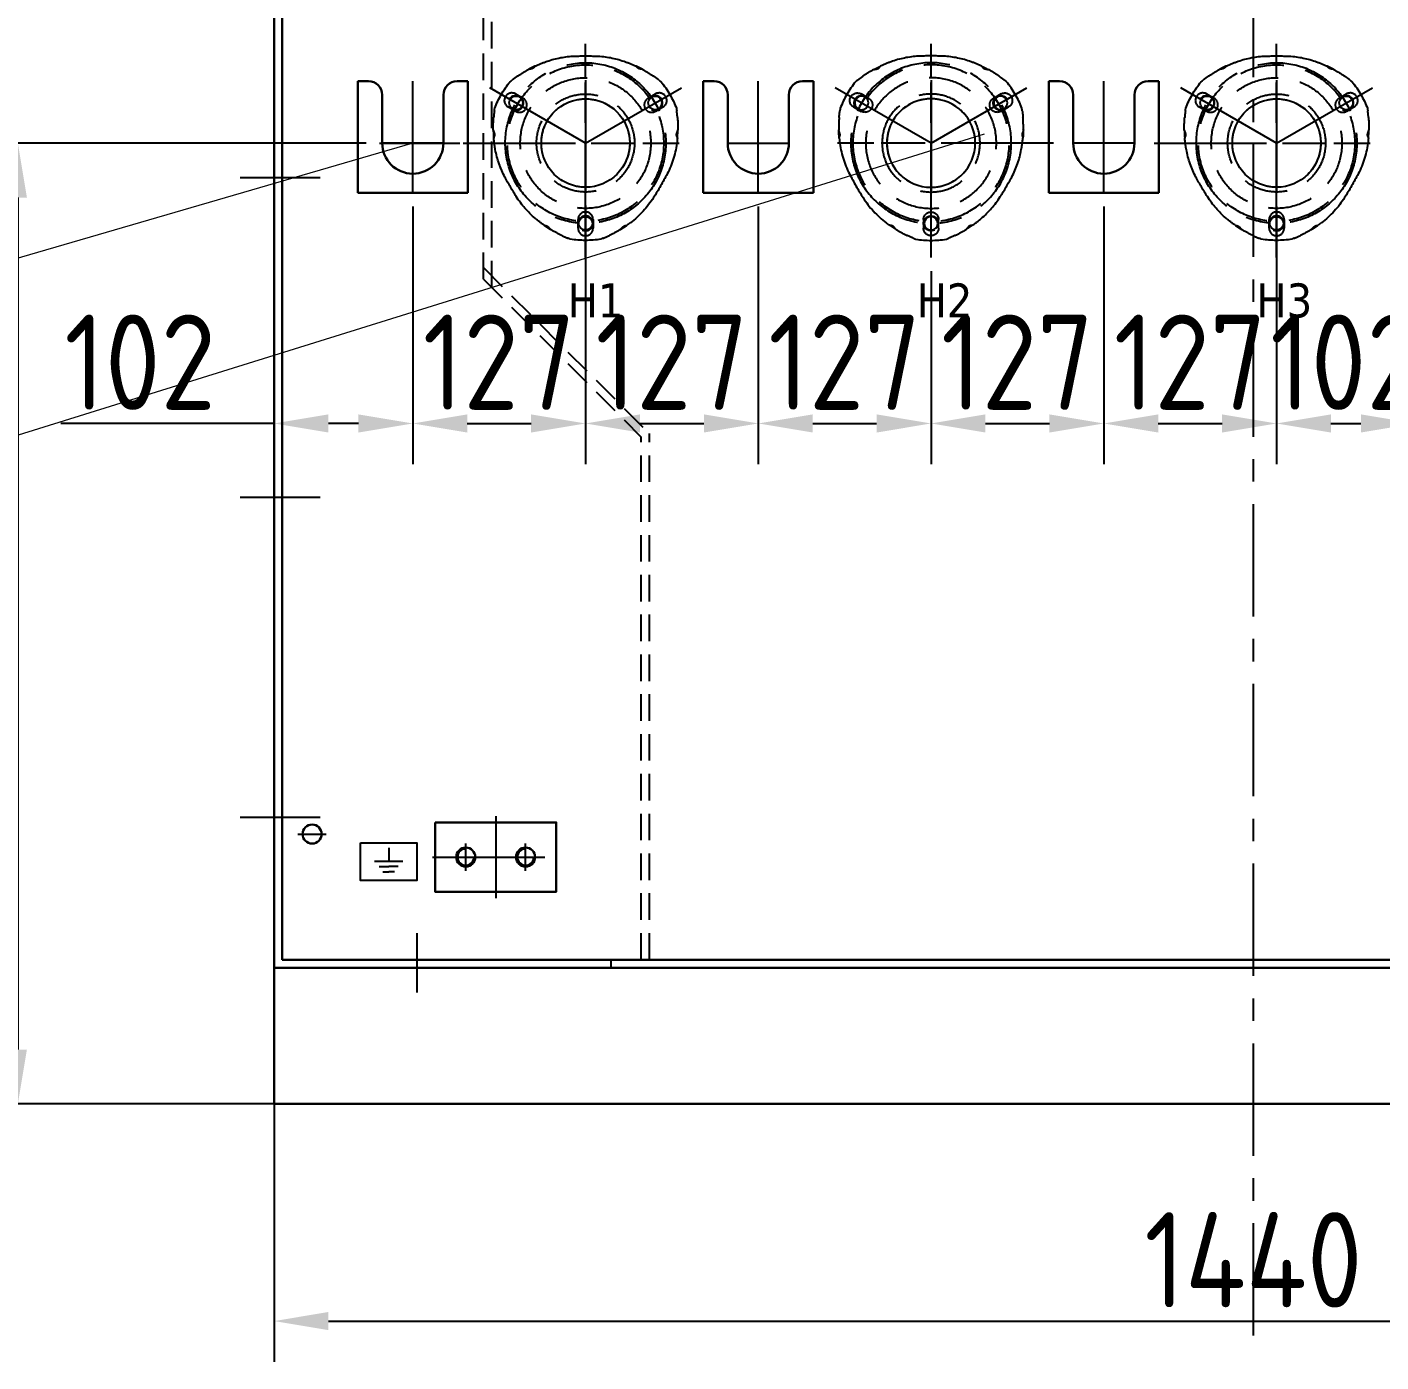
# Model space of a CAD drawing. Header units: millimetres. Extents: x 70841 to 133731, y -170061 to -164340.
# Drawn here: x 118002 to 118998, y -167277 to -166296 of the extents above; entities that cross this region are included whole.
import ezdxf

# ---------------------------------------------------------------- set-up
doc = ezdxf.new("R2010")
doc.units = ezdxf.units.MM
doc.header["$LTSCALE"] = 13
for name, pattern in [('CENTER', [50.8, 31.75, -6.35, 6.35, -6.35]), ('CENTERX2', [101.6, 63.5, -12.7, 12.7, -12.7]), ('DASHED', [0.75, 0.5, -0.25])]:
    doc.linetypes.add(name, pattern=pattern)
for name, color, linetype in [('1', 4, 'Continuous'), ('2细线层', 4, 'Continuous'), ('3中心线层', 1, 'CENTER'), ('4虚线层', 6, 'DASHED'), ('粗实线', 4, 'Continuous')]:
    doc.layers.add(name, color=color, linetype=linetype)
doc.layers.add('标注、文本', color=3, linetype='Continuous', lineweight=25)
doc.layers.add('铁心', color=3, linetype='Continuous', lineweight=0)
doc.styles.get("Standard").update_dxf_attribs({"font": 'gbenor.shx', "bigfont": 'gbcbig.shx'})
doc.styles.add('Tahoma$001', font='tahoma.ttf', dxfattribs={"height": 2.159784})
doc.dimstyles.new('1-15', dxfattribs={"dimscale": 20, "dimtxt": 3.5, "dimasz": 2, "dimexe": 1.5, "dimexo": 0.5, "dimgap": 0.5, "dimtad": 1, "dimtoh": 1, "dimdec": 1, "dimdsep": 46, "dimtxsty": 'Standard', "dimcen": 2.5, "dimclrd": 3, "dimclre": 3, "dimclrt": 3, "dimadec": 0, "dimazin": 2, "dimtfac": 1, "dimtdec": 1, "dimtmove": 0, "dimatfit": 2, "dimfxl": 1, "dimarcsym": 0})

# ---------------------------------------------------------------- blocks, each defined once
blk = doc.blocks.new('A$C712F3155')
at = {"layer": '1', "color": 1, "linetype": 'CENTERX2', "lineweight": -3, "ltscale": 0.1}
for p, q in [((90, 0), (90, 156.99)), ((90, 130.33), (90, 35.46)), ((90, 84.09), (19.54, 124.77)), ((90, 84.09), (160.46, 124.77)), ((0, 84.09), (158.71, 84.09))]:
    blk.add_line(p, q, dxfattribs=at)
blk.add_circle((90, 84.09), 59, dxfattribs=at)
at = {"layer": '2细线层'}
for centre in [(38.9, 113.59), (141.1, 113.59), (90, 25.09)]:
    blk.add_circle(centre, 5, dxfattribs=at)
at = {"layer": '标注、文本'}
for centre in [(38.9, 113.59), (141.1, 113.59), (90, 25.09)]:
    blk.add_arc(centre, 5.5, 242.67153, 150.00001, dxfattribs=at)
at = {"layer": '粗实线'}
blk.add_circle((90, 84.09), 32.5, dxfattribs=at)
blk = doc.blocks.new('A$C03F92070')
at = {"layer": '4虚线层', "ltscale": 5}
for p, q in [((67.85, 40.24), (67.85, 116.01)), ((16.36, 107.57), (21.99, 104.32)), ((113.71, 104.32), (119.34, 107.57)), ((16.49, 94.79), (10.86, 98.04)), ((124.84, 98.04), (119.21, 94.79)), ((23.33, 71.49), (112.37, 71.49)), ((62.35, 8.86), (62.35, 15.36)), ((73.35, 15.36), (73.35, 8.86))]:
    blk.add_line(p, q, dxfattribs=at)
for radius in [57.5, 48, 36, 32.5]:
    blk.add_circle((67.85, 71.49), radius, dxfattribs=at)
at = {"layer": '4虚线层', "ltscale": 5, "extrusion": (0, 0, -1)}
for centre, radius, start, end in [((-68.85, 46.49), 90, 64.92451, 71.02185), ((-62.34, 65.41), 70, 71.02185, 87.94531), ((-67.85, -88.03), 223.54, 87.94531, 92.05469), ((-73.35, 65.41), 70, 92.05469, 108.97815), ((-66.85, 46.49), 90, 108.97815, 115.07549), ((-68.85, 46.49), 90, 55.4521, 61.38179), ((-66.85, 46.49), 90, 118.61821, 124.5479), ((-67.85, 71.49), 71.5, 20.96454, 39.03546), ((-68.85, 46.49), 90, 51.08313, 52.23427), ((-66.85, 46.49), 90, 127.76573, 128.91687), ((-67.85, 71.49), 71.5, 140.96454, 159.03546), ((-90, 83.12), 90, 358.61821, 4.5479), ((-90, 83.12), 90, 7.76573, 8.91687), ((-45.7, 83.12), 90, 171.08313, 172.23427), ((-45.7, 83.12), 90, 175.4521, 181.38179), ((-90, 83.12), 90, 349.46719, 355.07549), ((-65.57, 80.82), 70, 186.60228, 207.21776), ((-45.7, 83.12), 90, 184.92451, 186.60228), ((-70.33, 79.46), 70, 331.9245, 349.46719), ((-205.81, 151.73), 223.54, 327.65027, 331.9245), ((70.97, 151.05), 223.54, 207.21776, 212.35682), ((-76.09, 69.57), 70, 310.17076, 327.65027), ((-58.73, 68.87), 70, 212.35682, 233.02623), ((-89, 84.85), 90, 304.92451, 310.17076), ((-46.7, 84.85), 90, 233.02623, 235.07549), ((-89, 84.85), 90, 295.4521, 301.38179), ((-89, 84.85), 90, 291.08313, 292.23427), ((-67.85, 71.49), 71.5, 260.96454, 279.03546), ((-46.7, 84.85), 90, 247.76573, 248.91687), ((-46.7, 84.85), 90, 238.61821, 244.5479)]:
    blk.add_arc(centre, radius, start, end, dxfattribs=at)
at = {"layer": '4虚线层', "ltscale": 5}
for centre, start, end in [((13.61, 102.81), 60, 240), ((19.24, 99.56), 240, 60), ((116.46, 99.56), 120, 300), ((122.09, 102.81), 300, 120), ((67.85, 15.36), 0, 180), ((67.85, 8.86), 180, 0)]:
    blk.add_arc(centre, 5.5, start, end, dxfattribs=at)
for points, knots in [([(17.82, 120.63), (17.81, 120.62), (17.74, 120.57), (17.58, 120.46), (17.28, 120.26), (16.94, 120.02), (16.6, 119.78), (16.29, 119.55), (16.01, 119.35), (15.83, 119.22), (15.74, 119.15)], [0, 0, 0, 0, 0.026865, 0.187364, 0.351072, 0.511786, 0.674931, 0.783277, 0.891149, 1, 1, 1, 1]), ([(30.89, 128.1), (30.89, 128.1), (30.88, 128.1), (30.83, 128.07), (30.76, 128.04), (30.57, 127.95), (30.45, 127.89), (30.18, 127.77), (30.03, 127.69), (29.7, 127.53), (29.52, 127.45), (29.16, 127.27), (28.96, 127.17), (28.58, 126.98), (28.39, 126.89), (27.99, 126.69), (27.8, 126.59), (27.42, 126.39), (27.24, 126.3), (26.87, 126.11), (26.7, 126.02), (26.39, 125.85), (26.24, 125.77), (25.98, 125.63), (25.87, 125.57), (25.69, 125.47), (25.63, 125.44), (25.58, 125.41), (25.57, 125.4), (25.57, 125.4), (25.57, 125.4), (25.57, 125.4)], [0, 0, 0, 0, 0.043819, 0.043819, 0.119878, 0.119878, 0.195937, 0.195937, 0.271996, 0.271996, 0.348055, 0.348055, 0.424114, 0.424114, 0.500173, 0.500173, 0.576231, 0.576231, 0.65229, 0.65229, 0.728349, 0.728349, 0.804408, 0.804408, 0.880467, 0.880467, 0.956526, 0.956526, 0.994556, 0.994556, 1, 1, 1, 1]), ([(30.71, 128.01), (30.65, 127.99), (30.59, 127.94), (30.48, 127.84), (30.42, 127.77), (30.3, 127.62), (30.24, 127.54), (30.11, 127.35), (30.04, 127.25), (29.89, 127.05), (29.81, 126.95), (29.62, 126.74), (29.51, 126.65), (29.29, 126.47), (29.16, 126.4), (28.9, 126.26), (28.77, 126.2), (28.36, 126.06), (28.08, 125.99), (27.53, 125.87), (27.26, 125.83), (26.87, 125.76), (26.75, 125.74), (26.5, 125.7), (26.38, 125.67), (26.05, 125.61), (25.85, 125.56), (25.74, 125.5)], [0, 0, 0, 0, 0.0625, 0.0625, 0.125, 0.125, 0.1875, 0.1875, 0.25, 0.25, 0.3125, 0.3125, 0.375, 0.375, 0.4375, 0.4375, 0.5, 0.5, 0.625, 0.625, 0.75, 0.75, 0.8125, 0.8125, 0.875, 0.875, 1, 1, 1, 1]), ([(110.13, 125.4), (110.13, 125.4), (110.13, 125.4), (110.13, 125.4), (110.12, 125.41), (110.07, 125.44), (110.01, 125.47), (109.83, 125.57), (109.72, 125.63), (109.46, 125.77), (109.31, 125.85), (108.99, 126.02), (108.81, 126.11), (108.45, 126.3), (108.26, 126.4), (107.88, 126.6), (107.68, 126.7), (107.29, 126.9), (107.1, 127), (106.72, 127.18), (106.53, 127.28), (106.16, 127.46), (105.99, 127.54), (105.66, 127.7), (105.51, 127.77), (105.24, 127.9), (105.12, 127.95), (104.94, 128.04), (104.87, 128.07), (104.82, 128.09), (104.81, 128.1), (104.8, 128.1), (104.8, 128.1), (104.8, 128.1)], [0, 0, 0, 0, 0.005743, 0.005743, 0.043766, 0.043766, 0.119813, 0.119813, 0.195859, 0.195859, 0.271906, 0.271906, 0.347952, 0.347952, 0.423999, 0.423999, 0.500046, 0.500046, 0.576092, 0.576092, 0.652139, 0.652139, 0.728185, 0.728185, 0.804232, 0.804232, 0.880279, 0.880279, 0.956325, 0.956325, 0.994349, 0.994349, 1, 1, 1, 1]), ([(109.96, 125.5), (109.9, 125.53), (109.83, 125.55), (109.65, 125.6), (109.54, 125.63), (109.21, 125.7), (108.96, 125.74), (108.44, 125.83), (108.17, 125.87), (107.63, 125.99), (107.34, 126.06), (106.94, 126.2), (106.8, 126.26), (106.54, 126.39), (106.42, 126.47), (106.19, 126.64), (106.08, 126.74), (105.9, 126.94), (105.81, 127.05), (105.66, 127.25), (105.59, 127.35), (105.46, 127.53), (105.39, 127.62), (105.28, 127.77), (105.22, 127.84), (105.11, 127.94), (105.05, 127.99), (104.99, 128.01)], [0, 0, 0, 0, 0.0625, 0.0625, 0.125, 0.125, 0.25, 0.25, 0.375, 0.375, 0.5, 0.5, 0.5625, 0.5625, 0.625, 0.625, 0.6875, 0.6875, 0.75, 0.75, 0.8125, 0.8125, 0.875, 0.875, 0.9375, 0.9375, 1, 1, 1, 1]), ([(119.96, 119.15), (119.92, 119.19), (119.82, 119.25), (119.69, 119.35), (119.55, 119.45), (119.41, 119.55), (119.28, 119.65), (119.06, 119.81), (118.76, 120.02), (118.42, 120.26), (118.12, 120.46), (117.96, 120.57), (117.89, 120.62), (117.88, 120.63)], [0, 0, 0, 0, 0.05466, 0.108896, 0.162888, 0.216817, 0.270864, 0.325211, 0.488741, 0.649833, 0.813717, 0.974388, 1, 1, 1, 1]), ([(13.95, 117.81), (13.92, 117.79), (13.88, 117.76), (13.82, 117.71), (13.77, 117.67), (13.74, 117.65), (13.73, 117.64)], [0, 0, 0, 0, 0.272943, 0.542517, 0.809704, 1, 1, 1, 1]), ([(14.22, 118.02), (14.2, 118), (14.15, 117.96), (14.08, 117.91), (14.01, 117.86), (13.97, 117.82), (13.95, 117.81)], [0, 0, 0, 0, 0.251777, 0.501943, 0.751136, 1, 1, 1, 1]), ([(14.55, 118.27), (14.52, 118.25), (14.46, 118.2), (14.38, 118.14), (14.3, 118.08), (14.25, 118.04), (14.22, 118.02)], [0, 0, 0, 0, 0.251749, 0.501948, 0.751171, 1, 1, 1, 1]), ([(15.74, 119.15), (15.69, 119.12), (15.59, 119.05), (15.45, 118.94), (15.32, 118.84), (15.18, 118.74), (15.05, 118.65), (14.92, 118.55), (14.8, 118.45), (14.67, 118.36), (14.59, 118.3), (14.55, 118.27)], [0, 0, 0, 0, 0.114473, 0.22719, 0.338528, 0.448878, 0.558641, 0.668227, 0.778044, 0.888502, 1, 1, 1, 1]), ([(121.15, 118.27), (121.11, 118.3), (121.03, 118.36), (120.9, 118.45), (120.78, 118.55), (120.65, 118.65), (120.52, 118.74), (120.38, 118.84), (120.25, 118.94), (120.1, 119.05), (120.01, 119.12), (119.96, 119.15)], [0, 0, 0, 0, 0.111498, 0.221956, 0.331773, 0.441359, 0.551122, 0.661472, 0.77281, 0.885527, 1, 1, 1, 1]), ([(121.48, 118.02), (121.45, 118.04), (121.4, 118.08), (121.32, 118.14), (121.23, 118.2), (121.18, 118.25), (121.15, 118.27)], [0, 0, 0, 0, 0.248829, 0.498052, 0.748251, 1, 1, 1, 1]), ([(121.75, 117.81), (121.73, 117.82), (121.69, 117.86), (121.62, 117.91), (121.55, 117.96), (121.5, 118), (121.48, 118.02)], [0, 0, 0, 0, 0.248864, 0.498057, 0.748223, 1, 1, 1, 1]), ([(121.97, 117.64), (121.96, 117.65), (121.93, 117.67), (121.88, 117.71), (121.82, 117.76), (121.78, 117.79), (121.75, 117.81)], [0, 0, 0, 0, 0.190293, 0.457482, 0.727057, 1, 1, 1, 1]), ([(0.52, 92.79), (0.51, 92.73), (0.5, 92.62), (0.48, 92.45), (0.46, 92.28), (0.45, 92.11), (0.43, 91.95), (0.4, 91.68), (0.37, 91.32), (0.33, 90.9), (0.3, 90.54), (0.29, 90.34), (0.28, 90.26), (0.28, 90.25)], [0, 0, 0, 0, 0.05466, 0.108897, 0.162889, 0.216817, 0.270864, 0.325211, 0.488741, 0.649833, 0.813717, 0.974388, 1, 1, 1, 1]), ([(0.69, 94.25), (0.68, 94.21), (0.67, 94.11), (0.65, 93.95), (0.63, 93.8), (0.61, 93.64), (0.59, 93.47), (0.57, 93.31), (0.55, 93.14), (0.53, 92.96), (0.52, 92.85), (0.52, 92.79)], [0, 0, 0, 0, 0.111498, 0.221956, 0.331773, 0.441359, 0.551122, 0.661472, 0.77281, 0.885527, 1, 1, 1, 1]), ([(0.74, 94.67), (0.73, 94.63), (0.73, 94.57), (0.71, 94.47), (0.7, 94.36), (0.69, 94.29), (0.69, 94.25)], [0, 0, 0, 0, 0.248829, 0.498052, 0.748251, 1, 1, 1, 1]), ([(0.82, 95.29), (0.82, 95.27), (0.81, 95.24), (0.81, 95.17), (0.8, 95.1), (0.79, 95.04), (0.78, 95.01)], [0, 0, 0, 0, 0.190297, 0.457484, 0.727058, 1, 1, 1, 1]), ([(134.92, 95.01), (134.91, 95.04), (134.9, 95.1), (134.89, 95.17), (134.89, 95.24), (134.88, 95.27), (134.88, 95.29)], [0, 0, 0, 0, 0.272943, 0.542517, 0.809704, 1, 1, 1, 1]), ([(134.96, 94.67), (134.96, 94.7), (134.95, 94.76), (134.94, 94.85), (134.93, 94.93), (134.92, 94.98), (134.92, 95.01)], [0, 0, 0, 0, 0.251777, 0.501943, 0.751136, 1, 1, 1, 1]), ([(135.01, 94.25), (135.01, 94.29), (135, 94.36), (134.99, 94.47), (134.97, 94.57), (134.96, 94.63), (134.96, 94.67)], [0, 0, 0, 0, 0.251749, 0.501948, 0.751171, 1, 1, 1, 1]), ([(135.18, 92.79), (135.18, 92.85), (135.16, 92.96), (135.15, 93.14), (135.13, 93.31), (135.11, 93.47), (135.09, 93.64), (135.07, 93.8), (135.05, 93.95), (135.03, 94.11), (135.02, 94.21), (135.01, 94.25)], [0, 0, 0, 0, 0.114473, 0.22719, 0.338528, 0.448878, 0.558641, 0.668227, 0.778044, 0.888502, 1, 1, 1, 1]), ([(135.42, 90.25), (135.42, 90.26), (135.41, 90.34), (135.4, 90.54), (135.37, 90.9), (135.33, 91.31), (135.29, 91.73), (135.25, 92.11), (135.22, 92.45), (135.2, 92.67), (135.18, 92.79)], [0, 0, 0, 0, 0.026865, 0.187364, 0.351073, 0.511786, 0.674931, 0.783277, 0.891149, 1, 1, 1, 1]), ([(0.02, 81.15), (0.02, 81.15), (0.02, 81.15), (0.02, 81.15), (0.02, 81.14), (0.02, 81.08), (0.02, 81.01), (0.02, 80.81), (0.03, 80.68), (0.04, 80.38), (0.04, 80.21), (0.05, 79.85), (0.06, 79.65), (0.08, 79.24), (0.09, 79.03), (0.11, 78.6), (0.12, 78.38), (0.14, 77.94), (0.16, 77.72), (0.18, 77.3), (0.2, 77.09), (0.23, 76.68), (0.24, 76.49), (0.27, 76.13), (0.28, 75.96), (0.3, 75.67), (0.32, 75.54), (0.33, 75.33), (0.34, 75.26), (0.34, 75.2), (0.35, 75.19), (0.35, 75.19), (0.35, 75.19), (0.35, 75.19)], [0, 0, 0, 0, 0.005743, 0.005743, 0.043766, 0.043766, 0.119813, 0.119813, 0.195859, 0.195859, 0.271906, 0.271906, 0.347952, 0.347952, 0.423999, 0.423999, 0.500046, 0.500046, 0.576092, 0.576092, 0.652139, 0.652139, 0.728185, 0.728185, 0.804232, 0.804232, 0.880279, 0.880279, 0.956325, 0.956325, 0.994349, 0.994349, 1, 1, 1, 1]), ([(0.02, 80.95), (0.02, 80.89), (0.04, 80.81), (0.08, 80.63), (0.12, 80.53), (0.22, 80.21), (0.31, 79.97), (0.5, 79.47), (0.59, 79.22), (0.76, 78.69), (0.85, 78.41), (0.92, 77.98), (0.94, 77.84), (0.96, 77.55), (0.95, 77.4), (0.91, 77.12), (0.88, 76.97), (0.8, 76.71), (0.75, 76.59), (0.65, 76.35), (0.6, 76.24), (0.51, 76.03), (0.47, 75.94), (0.39, 75.76), (0.37, 75.68), (0.33, 75.53), (0.32, 75.46), (0.33, 75.4)], [0, 0, 0, 0, 0.0625, 0.0625, 0.125, 0.125, 0.25, 0.25, 0.375, 0.375, 0.5, 0.5, 0.5625, 0.5625, 0.625, 0.625, 0.6875, 0.6875, 0.75, 0.75, 0.8125, 0.8125, 0.875, 0.875, 0.9375, 0.9375, 1, 1, 1, 1]), ([(135.37, 75.4), (135.38, 75.46), (135.37, 75.53), (135.33, 75.68), (135.31, 75.76), (135.23, 75.94), (135.19, 76.03), (135.1, 76.24), (135.04, 76.35), (134.95, 76.58), (134.9, 76.71), (134.82, 76.97), (134.79, 77.11), (134.75, 77.4), (134.74, 77.54), (134.76, 77.83), (134.78, 77.98), (134.85, 78.4), (134.93, 78.68), (135.11, 79.21), (135.2, 79.47), (135.34, 79.84), (135.38, 79.96), (135.47, 80.2), (135.51, 80.31), (135.62, 80.63), (135.68, 80.83), (135.68, 80.95)], [0, 0, 0, 0, 0.0625, 0.0625, 0.125, 0.125, 0.1875, 0.1875, 0.25, 0.25, 0.3125, 0.3125, 0.375, 0.375, 0.4375, 0.4375, 0.5, 0.5, 0.625, 0.625, 0.75, 0.75, 0.8125, 0.8125, 0.875, 0.875, 1, 1, 1, 1]), ([(135.35, 75.19), (135.35, 75.19), (135.35, 75.2), (135.36, 75.26), (135.37, 75.34), (135.38, 75.54), (135.4, 75.67), (135.42, 75.97), (135.43, 76.14), (135.46, 76.51), (135.48, 76.7), (135.5, 77.11), (135.52, 77.32), (135.54, 77.75), (135.56, 77.97), (135.58, 78.41), (135.59, 78.62), (135.61, 79.05), (135.62, 79.26), (135.64, 79.67), (135.65, 79.86), (135.66, 80.22), (135.66, 80.39), (135.67, 80.68), (135.67, 80.81), (135.68, 81.01), (135.68, 81.08), (135.68, 81.14), (135.68, 81.15), (135.68, 81.15), (135.68, 81.15), (135.68, 81.15)], [0, 0, 0, 0, 0.043819, 0.043819, 0.119878, 0.119878, 0.195937, 0.195937, 0.271996, 0.271996, 0.348055, 0.348055, 0.424114, 0.424114, 0.500173, 0.500173, 0.576232, 0.576232, 0.65229, 0.65229, 0.728349, 0.728349, 0.804408, 0.804408, 0.880467, 0.880467, 0.956526, 0.956526, 0.994556, 0.994556, 1, 1, 1, 1]), ([(37.3, 11.18), (37.3, 11.18), (37.31, 11.17), (37.36, 11.14), (37.42, 11.09), (37.59, 10.98), (37.7, 10.9), (37.95, 10.73), (38.09, 10.63), (38.39, 10.43), (38.55, 10.32), (38.89, 10.09), (39.07, 9.97), (39.42, 9.73), (39.61, 9.61), (39.98, 9.37), (40.16, 9.26), (40.51, 9.03), (40.69, 8.91), (41.04, 8.69), (41.2, 8.59), (41.51, 8.4), (41.65, 8.31), (41.9, 8.16), (42.01, 8.09), (42.18, 7.99), (42.24, 7.95), (42.29, 7.92), (42.3, 7.91), (42.3, 7.91), (42.3, 7.91), (42.3, 7.91)], [0, 0, 0, 0, 0.043819, 0.043819, 0.119878, 0.119878, 0.195937, 0.195937, 0.271996, 0.271996, 0.348055, 0.348055, 0.424114, 0.424114, 0.500173, 0.500173, 0.576231, 0.576231, 0.65229, 0.65229, 0.728349, 0.728349, 0.804408, 0.804408, 0.880467, 0.880467, 0.956526, 0.956526, 0.994556, 0.994556, 1, 1, 1, 1]), ([(37.47, 11.06), (37.52, 11.02), (37.59, 11), (37.73, 10.95), (37.82, 10.93), (38.01, 10.91), (38.11, 10.9), (38.34, 10.88), (38.46, 10.87), (38.71, 10.83), (38.85, 10.81), (39.11, 10.75), (39.25, 10.71), (39.52, 10.6), (39.64, 10.53), (39.89, 10.37), (40.01, 10.29), (40.34, 10.01), (40.54, 9.8), (40.91, 9.38), (41.09, 9.17), (41.34, 8.87), (41.42, 8.77), (41.58, 8.58), (41.66, 8.48), (41.88, 8.23), (42.02, 8.08), (42.13, 8.02)], [0, 0, 0, 0, 0.0625, 0.0625, 0.125, 0.125, 0.1875, 0.1875, 0.25, 0.25, 0.3125, 0.3125, 0.375, 0.375, 0.4375, 0.4375, 0.5, 0.5, 0.625, 0.625, 0.75, 0.75, 0.8125, 0.8125, 0.875, 0.875, 1, 1, 1, 1]), ([(93.4, 7.91), (93.4, 7.91), (93.4, 7.91), (93.4, 7.91), (93.41, 7.92), (93.46, 7.95), (93.52, 7.99), (93.69, 8.09), (93.8, 8.16), (94.06, 8.32), (94.2, 8.4), (94.51, 8.6), (94.68, 8.7), (95.02, 8.92), (95.2, 9.04), (95.56, 9.27), (95.75, 9.39), (96.12, 9.63), (96.3, 9.75), (96.65, 9.98), (96.83, 10.1), (97.16, 10.33), (97.32, 10.43), (97.62, 10.64), (97.76, 10.73), (98.01, 10.9), (98.11, 10.98), (98.28, 11.1), (98.34, 11.14), (98.39, 11.17), (98.4, 11.18), (98.4, 11.18), (98.4, 11.18), (98.4, 11.18)], [0, 0, 0, 0, 0.005743, 0.005743, 0.043766, 0.043766, 0.119813, 0.119813, 0.195859, 0.195859, 0.271906, 0.271906, 0.347952, 0.347952, 0.423999, 0.423999, 0.500046, 0.500046, 0.576092, 0.576092, 0.652139, 0.652139, 0.728185, 0.728185, 0.804232, 0.804232, 0.880279, 0.880279, 0.956325, 0.956325, 0.994349, 0.994349, 1, 1, 1, 1]), ([(93.57, 8.02), (93.62, 8.05), (93.68, 8.1), (93.82, 8.23), (93.89, 8.31), (94.11, 8.56), (94.27, 8.76), (94.61, 9.17), (94.79, 9.38), (95.16, 9.79), (95.36, 10), (95.69, 10.28), (95.8, 10.37), (96.05, 10.53), (96.18, 10.6), (96.44, 10.71), (96.58, 10.75), (96.85, 10.81), (96.98, 10.83), (97.24, 10.87), (97.36, 10.88), (97.58, 10.9), (97.69, 10.91), (97.88, 10.93), (97.96, 10.95), (98.11, 11), (98.18, 11.02), (98.23, 11.06)], [0, 0, 0, 0, 0.0625, 0.0625, 0.125, 0.125, 0.25, 0.25, 0.375, 0.375, 0.5, 0.5, 0.5625, 0.5625, 0.625, 0.625, 0.6875, 0.6875, 0.75, 0.75, 0.8125, 0.8125, 0.875, 0.875, 0.9375, 0.9375, 1, 1, 1, 1]), ([(50.31, 3.59), (50.32, 3.59), (50.4, 3.55), (50.57, 3.46), (50.9, 3.31), (51.28, 3.14), (51.66, 2.96), (52.01, 2.8), (52.32, 2.67), (52.52, 2.57), (52.63, 2.53)], [0, 0, 0, 0, 0.026866, 0.187364, 0.351073, 0.511786, 0.674931, 0.783277, 0.891149, 1, 1, 1, 1]), ([(52.63, 2.53), (52.68, 2.5), (52.79, 2.46), (52.95, 2.39), (53.11, 2.32), (53.26, 2.25), (53.41, 2.19), (53.56, 2.12), (53.7, 2.06), (53.85, 2), (53.94, 1.96), (53.98, 1.94)], [0, 0, 0, 0, 0.114473, 0.22719, 0.338528, 0.448878, 0.558641, 0.668227, 0.778044, 0.888502, 1, 1, 1, 1]), ([(53.98, 1.94), (54.02, 1.93), (54.09, 1.9), (54.18, 1.86), (54.28, 1.82), (54.34, 1.79), (54.37, 1.78)], [0, 0, 0, 0, 0.251749, 0.501948, 0.751171, 1, 1, 1, 1]), ([(54.37, 1.78), (54.4, 1.77), (54.45, 1.74), (54.54, 1.71), (54.61, 1.68), (54.66, 1.66), (54.69, 1.65)], [0, 0, 0, 0, 0.251777, 0.501943, 0.751136, 1, 1, 1, 1]), ([(54.69, 1.65), (54.71, 1.64), (54.77, 1.61), (54.84, 1.58), (54.9, 1.56), (54.93, 1.55), (54.94, 1.54)], [0, 0, 0, 0, 0.272943, 0.542518, 0.809705, 1, 1, 1, 1]), ([(80.76, 1.54), (80.77, 1.55), (80.8, 1.56), (80.86, 1.58), (80.93, 1.61), (80.99, 1.64), (81.01, 1.65)], [0, 0, 0, 0, 0.190295, 0.457482, 0.727057, 1, 1, 1, 1]), ([(81.01, 1.65), (81.04, 1.66), (81.08, 1.68), (81.16, 1.71), (81.25, 1.74), (81.3, 1.77), (81.33, 1.78)], [0, 0, 0, 0, 0.248864, 0.498057, 0.748223, 1, 1, 1, 1]), ([(81.33, 1.78), (81.36, 1.79), (81.42, 1.82), (81.52, 1.86), (81.61, 1.9), (81.68, 1.93), (81.72, 1.94)], [0, 0, 0, 0, 0.248829, 0.498052, 0.748251, 1, 1, 1, 1]), ([(81.72, 1.94), (81.76, 1.96), (81.85, 2), (82, 2.06), (82.14, 2.12), (82.29, 2.19), (82.44, 2.25), (82.59, 2.32), (82.75, 2.39), (82.91, 2.46), (83.02, 2.5), (83.07, 2.53)], [0, 0, 0, 0, 0.111498, 0.221956, 0.331773, 0.441359, 0.551122, 0.661472, 0.77281, 0.885527, 1, 1, 1, 1]), ([(83.07, 2.53), (83.12, 2.55), (83.23, 2.6), (83.38, 2.67), (83.54, 2.73), (83.69, 2.8), (83.84, 2.87), (84.09, 2.98), (84.42, 3.14), (84.8, 3.31), (85.13, 3.46), (85.3, 3.55), (85.38, 3.58), (85.39, 3.59)], [0, 0, 0, 0, 0.05466, 0.108897, 0.162889, 0.216817, 0.270864, 0.325211, 0.488741, 0.649834, 0.813718, 0.974389, 1, 1, 1, 1])]:
    blk.add_open_spline(points, degree=3, knots=knots, dxfattribs=at)
blk.add_open_spline([(0.82, 95.28), (0.81, 95.2), (0.82, 95.09), (0.84, 94.95)], degree=3, dxfattribs=at)
blk = doc.blocks.new('A$C78BF4BCD')
at = {"layer": '1', "color": 1, "linetype": 'CENTERX2', "lineweight": -3, "ltscale": 0.1}
for p, q in [((40.5, 0), (40.5, 82)), ((63, 36.5), (18, 36.5))]:
    blk.add_line(p, q, dxfattribs=at)
at = {"layer": '粗实线', "lineweight": 30}
for p, q in [((0, 0), (0, 82)), ((8, 82), (0, 82)), ((81, 82), (73, 82)), ((81, 0), (81, 82)), ((18, 36.5), (18, 72)), ((63, 36.5), (63, 72)), ((81, 0), (0, 0))]:
    blk.add_line(p, q, dxfattribs=at)
for centre, radius, start, end in [((8, 72), 10, 0, 90), ((73, 72), 10, 90, 180), ((40.5, 36.5), 22.5, 180, 0)]:
    blk.add_arc(centre, radius, start, end, dxfattribs=at)
blk = doc.blocks.new('257561')
at = {"layer": '标注、文本'}
for p, q in [((856.87, 2219.06), (856.87, 2214.09)), ((851.69, 2214.09), (862.06, 2214.09)), ((853.4, 2212.22), (856.87, 2212.22)), ((854.71, 2210.17), (856.87, 2210.17)), ((860.35, 2212.22), (856.87, 2212.22)), ((859.04, 2210.17), (856.87, 2210.17))]:
    blk.add_line(p, q, dxfattribs=at)
blk = doc.blocks.new('*D1546')
at = {"layer": 'Defpoints', "color": 0, "transparency": 16777216}
for p in [(118183.94, -167067.33), (119623.94, -167067.33), (119623.94, -167246.87)]:
    blk.add_point(p, dxfattribs=at)
at = {"layer": '标注、文本', "color": 3, "lineweight": -2, "transparency": 16777216}
for p, q in [((118183.94, -167077.33), (118183.94, -167276.87)), ((119623.94, -167077.33), (119623.94, -167276.87)), ((118223.94, -167246.87), (119583.94, -167246.87))]:
    blk.add_line(p, q, dxfattribs=at)
at = {"layer": '标注、文本', "color": 3, "transparency": 16777216}
for points in [[(118223.94, -167240.2), (118223.94, -167253.53), (118183.94, -167246.87)], [(119583.94, -167240.2), (119583.94, -167253.53), (119623.94, -167246.87)]]:
    blk.add_solid(points, dxfattribs=at)
at = {"layer": '标注、文本', "color": 3, "transparency": 16777216, "insert": (118903.94, -167201.87), "char_height": 70, "attachment_point": 5}
blk.add_mtext('1440', dxfattribs=at)
blk = doc.blocks.new('*D1547')
at = {"layer": 'Defpoints', "color": 0, "transparency": 16777216}
for p in [(117893.19, -165437.3), (118183.94, -165437.3), (118183.94, -167087.33)]:
    blk.add_point(p, dxfattribs=at)
at = {"layer": '标注、文本', "color": 3, "lineweight": -2, "transparency": 16777216}
for p, q in [((118173.94, -165437.3), (117863.19, -165437.3)), ((117893.19, -167047.33), (117893.19, -165477.3)), ((118173.94, -167087.33), (117863.19, -167087.33))]:
    blk.add_line(p, q, dxfattribs=at)
at = {"layer": '标注、文本', "color": 3, "transparency": 16777216}
for points in [[(117886.52, -165477.3), (117899.86, -165477.3), (117893.19, -165437.3)], [(117886.52, -167047.33), (117899.86, -167047.33), (117893.19, -167087.33)]]:
    blk.add_solid(points, dxfattribs=at)
at = {"layer": '标注、文本', "color": 3, "transparency": 16777216, "insert": (117848.19, -166262.32), "char_height": 70, "attachment_point": 5, "rotation": 90}
blk.add_mtext('1650', dxfattribs=at)
blk = doc.blocks.new('*D1548')
at = {"layer": 'Defpoints', "color": 0, "transparency": 16777216}
for p in [(118183.94, -166417.83), (118285.94, -166417.83), (118183.94, -166587.35)]:
    blk.add_point(p, dxfattribs=at)
at = {"layer": '标注、文本', "color": 3, "lineweight": -2, "transparency": 16777216}
for p, q in [((118183.94, -166427.83), (118183.94, -166617.35)), ((118285.94, -166427.83), (118285.94, -166617.35)), ((118183.94, -166587.35), (118027.11, -166587.35)), ((118245.94, -166587.35), (118223.94, -166587.35))]:
    blk.add_line(p, q, dxfattribs=at)
at = {"layer": '标注、文本', "color": 3, "transparency": 16777216}
for points in [[(118223.94, -166580.69), (118223.94, -166594.02), (118183.94, -166587.35)], [(118245.94, -166580.69), (118245.94, -166594.02), (118285.94, -166587.35)]]:
    blk.add_solid(points, dxfattribs=at)
at = {"layer": '标注、文本', "color": 3, "transparency": 16777216, "insert": (118085.52, -166542.35), "char_height": 70, "attachment_point": 5}
blk.add_mtext('102', dxfattribs=at)
blk = doc.blocks.new('*D1549')
at = {"layer": 'Defpoints', "color": 0, "transparency": 16777216}
for p in [(118412.94, -166417.33), (118285.94, -166417.83), (118412.94, -166587.35)]:
    blk.add_point(p, dxfattribs=at)
at = {"layer": '标注、文本', "color": 3, "lineweight": -2, "transparency": 16777216}
for p, q in [((118412.94, -166427.33), (118412.94, -166617.35)), ((118285.94, -166427.83), (118285.94, -166617.35)), ((118325.94, -166587.35), (118372.94, -166587.35))]:
    blk.add_line(p, q, dxfattribs=at)
at = {"layer": '标注、文本', "color": 3, "transparency": 16777216}
for points in [[(118325.94, -166580.69), (118325.94, -166594.02), (118285.94, -166587.35)], [(118372.94, -166580.69), (118372.94, -166594.02), (118412.94, -166587.35)]]:
    blk.add_solid(points, dxfattribs=at)
at = {"layer": '标注、文本', "color": 3, "transparency": 16777216, "insert": (118349.44, -166542.35), "char_height": 70, "attachment_point": 5}
blk.add_mtext('127', dxfattribs=at)
blk = doc.blocks.new('*D1550')
at = {"layer": 'Defpoints', "color": 0, "transparency": 16777216}
for p in [(118539.94, -166417.83), (118412.94, -166452.83), (118539.94, -166587.35)]:
    blk.add_point(p, dxfattribs=at)
at = {"layer": '标注、文本', "color": 3, "lineweight": -2, "transparency": 16777216}
for p, q in [((118539.94, -166427.83), (118539.94, -166617.35)), ((118412.94, -166462.83), (118412.94, -166617.35)), ((118452.94, -166587.35), (118499.94, -166587.35))]:
    blk.add_line(p, q, dxfattribs=at)
at = {"layer": '标注、文本', "color": 3, "transparency": 16777216}
for points in [[(118452.94, -166580.69), (118452.94, -166594.02), (118412.94, -166587.35)], [(118499.94, -166580.69), (118499.94, -166594.02), (118539.94, -166587.35)]]:
    blk.add_solid(points, dxfattribs=at)
at = {"layer": '标注、文本', "color": 3, "transparency": 16777216, "insert": (118476.44, -166542.35), "char_height": 70, "attachment_point": 5}
blk.add_mtext('127', dxfattribs=at)
blk = doc.blocks.new('*D1533')
at = {"layer": 'Defpoints', "color": 0, "transparency": 16777216}
for p in [(118539.94, -166417.83), (118666.94, -166465.42), (118666.94, -166587.35)]:
    blk.add_point(p, dxfattribs=at)
at = {"layer": '标注、文本', "color": 3, "lineweight": -2, "transparency": 16777216}
for p, q in [((118539.94, -166427.83), (118539.94, -166617.35)), ((118666.94, -166475.42), (118666.94, -166617.35)), ((118579.94, -166587.35), (118626.94, -166587.35))]:
    blk.add_line(p, q, dxfattribs=at)
at = {"layer": '标注、文本', "color": 3, "transparency": 16777216}
for points in [[(118579.94, -166580.69), (118579.94, -166594.02), (118539.94, -166587.35)], [(118626.94, -166580.69), (118626.94, -166594.02), (118666.94, -166587.35)]]:
    blk.add_solid(points, dxfattribs=at)
at = {"layer": '标注、文本', "color": 3, "transparency": 16777216, "insert": (118603.44, -166542.35), "char_height": 70, "attachment_point": 5}
blk.add_mtext('127', dxfattribs=at)
blk = doc.blocks.new('*D1534')
at = {"layer": 'Defpoints', "color": 0, "transparency": 16777216}
for p in [(118793.94, -166417.83), (118666.94, -166465.42), (118793.94, -166587.35)]:
    blk.add_point(p, dxfattribs=at)
at = {"layer": '标注、文本', "color": 3, "lineweight": -2, "transparency": 16777216}
for p, q in [((118793.94, -166427.83), (118793.94, -166617.35)), ((118666.94, -166475.42), (118666.94, -166617.35)), ((118706.94, -166587.35), (118753.94, -166587.35))]:
    blk.add_line(p, q, dxfattribs=at)
at = {"layer": '标注、文本', "color": 3, "transparency": 16777216}
for points in [[(118706.94, -166580.69), (118706.94, -166594.02), (118666.94, -166587.35)], [(118753.94, -166580.69), (118753.94, -166594.02), (118793.94, -166587.35)]]:
    blk.add_solid(points, dxfattribs=at)
at = {"layer": '标注、文本', "color": 3, "transparency": 16777216, "insert": (118730.44, -166542.35), "char_height": 70, "attachment_point": 5}
blk.add_mtext('127', dxfattribs=at)
blk = doc.blocks.new('*D1535')
at = {"layer": 'Defpoints', "color": 0, "transparency": 16777216}
for p in [(118793.94, -166417.83), (118920.94, -166417.83), (118920.94, -166587.35)]:
    blk.add_point(p, dxfattribs=at)
at = {"layer": '标注、文本', "color": 3, "lineweight": -2, "transparency": 16777216}
for p, q in [((118793.94, -166427.83), (118793.94, -166617.35)), ((118920.94, -166427.83), (118920.94, -166617.35)), ((118833.94, -166587.35), (118880.94, -166587.35))]:
    blk.add_line(p, q, dxfattribs=at)
at = {"layer": '标注、文本', "color": 3, "transparency": 16777216}
for points in [[(118833.94, -166580.69), (118833.94, -166594.02), (118793.94, -166587.35)], [(118880.94, -166580.69), (118880.94, -166594.02), (118920.94, -166587.35)]]:
    blk.add_solid(points, dxfattribs=at)
at = {"layer": '标注、文本', "color": 3, "transparency": 16777216, "insert": (118857.44, -166542.35), "char_height": 70, "attachment_point": 5}
blk.add_mtext('127', dxfattribs=at)
blk = doc.blocks.new('*D1536')
at = {"layer": 'Defpoints', "color": 0, "transparency": 16777216}
for p in [(118920.94, -166429.96), (119022.94, -166429.96), (119022.94, -166587.35)]:
    blk.add_point(p, dxfattribs=at)
at = {"layer": '标注、文本', "color": 3, "lineweight": -2, "transparency": 16777216}
for p, q in [((118920.94, -166439.96), (118920.94, -166617.35)), ((119022.94, -166439.96), (119022.94, -166617.35)), ((118960.94, -166587.35), (118982.94, -166587.35))]:
    blk.add_line(p, q, dxfattribs=at)
at = {"layer": '标注、文本', "color": 3, "transparency": 16777216}
for points in [[(118960.94, -166580.69), (118960.94, -166594.02), (118920.94, -166587.35)], [(118982.94, -166580.69), (118982.94, -166594.02), (119022.94, -166587.35)]]:
    blk.add_solid(points, dxfattribs=at)
at = {"layer": '标注、文本', "color": 3, "transparency": 16777216, "insert": (118971.94, -166542.35), "char_height": 70, "attachment_point": 5}
blk.add_mtext('102', dxfattribs=at)
blk = doc.blocks.new('*D1521')
at = {"layer": 'Defpoints', "color": 0, "transparency": 16777216}
for p in [(118261.55, -166381.33), (117995.6, -167087.33), (118261.55, -167087.33)]:
    blk.add_point(p, dxfattribs=at)
at = {"layer": '标注、文本', "color": 3, "lineweight": -2, "transparency": 16777216}
for p, q in [((118251.55, -166381.33), (117965.6, -166381.33)), ((117995.6, -166421.33), (117995.6, -167047.33)), ((118251.55, -167087.33), (117965.6, -167087.33))]:
    blk.add_line(p, q, dxfattribs=at)
at = {"layer": '标注、文本', "color": 3, "transparency": 16777216}
for points in [[(117988.93, -166421.33), (118002.27, -166421.33), (117995.6, -166381.33)], [(117988.93, -167047.33), (118002.27, -167047.33), (117995.6, -167087.33)]]:
    blk.add_solid(points, dxfattribs=at)
at = {"layer": '标注、文本', "color": 3, "transparency": 16777216, "insert": (117950.6, -166734.33), "char_height": 70, "attachment_point": 5, "rotation": 90}
blk.add_mtext('706', dxfattribs=at)

msp = doc.modelspace()

# ---------------------------------------------------------------- linework, layer by layer
at = {"layer": '1', "color": 1, "linetype": 'CENTERX2', "lineweight": -3, "ltscale": 0.1}
for p, q in [((118903.942, -167257.483), (118903.942, -165244.506)), ((118261.552, -166381.332), (118320.552, -166381.332)), ((118158.942, -166406.532), (118217.942, -166406.532)), ((118158.942, -166641.532), (118217.942, -166641.532)), ((118158.942, -166876.532), (118217.942, -166876.532)), ((118346.874, -166875.805), (118346.874, -166936.08)), ((118324.874, -166915.951), (118324.874, -166895.934)), ((118368.874, -166915.951), (118368.874, -166895.934)), ((118300.551, -166905.943), (118393.197, -166905.943)), ((118288.942, -166961.919), (118288.942, -167005.514))]:
    msp.add_line(p, q, dxfattribs=at)
at = {"layer": '3中心线层', "ltscale": 0.4}
msp.add_line((118201.449, -166889.032), (118222.38, -166889.032), dxfattribs=at)
at = {"layer": '4虚线层', "ltscale": 3}
for p, q in [((118337.942, -166481.332), (118337.942, -166281.332)), ((118343.942, -166487.332), (118343.942, -166283.817)), ((118337.942, -166472.847), (118459.942, -166594.847)), ((118337.942, -166481.332), (118453.942, -166597.332)), ((118459.942, -166981.332), (118459.942, -166594.847)), ((118453.942, -166981.332), (118453.942, -166597.332)), ((119493.942, -166981.332), (118189.942, -166981.332))]:
    msp.add_line(p, q, dxfattribs=at)
at = {"layer": '4虚线层', "ltscale": 5}
msp.add_line((118431.442, -166981.332), (118431.442, -166987.332), dxfattribs=at)
at = {"layer": '标注、文本', "color": 4, "lineweight": 30}
msp.add_lwpolyline([(118302.374, -166880.443), (118391.374, -166880.443), (118391.374, -166931.443), (118302.374, -166931.443)], close=True, dxfattribs=at)
at = {"layer": '标注、文本'}
msp.add_lwpolyline([(118247.449, -166895.482), (118288.969, -166895.482), (118288.969, -166923.191), (118247.449, -166923.191)], close=True, dxfattribs=at)
at = {"layer": '标注、文本', "color": 4, "lineweight": 30}
for centre in [(118324.874, -166905.943), (118368.874, -166905.943)]:
    msp.add_circle(centre, 7, dxfattribs=at)
at = {"layer": '标注、文本'}
for centre in [(118324.874, -166905.943), (118368.874, -166905.943)]:
    msp.add_arc(centre, 6, 90, 0, dxfattribs=at)
at = {"layer": '粗实线', "lineweight": 30}
for p, q in [((118183.942, -166987.332), (118183.942, -165437.305)), ((118189.942, -166981.332), (118189.942, -165437.305)), ((118189.942, -166981.332), (119623.942, -166981.332)), ((118183.942, -166987.132), (118183.942, -167087.332)), ((118183.942, -166987.332), (119623.942, -166987.332)), ((119471.442, -166987.332), (118288.942, -166987.332)), ((118183.942, -167087.332), (119623.942, -167087.332))]:
    msp.add_line(p, q, dxfattribs=at)
msp.add_circle((118211.914, -166889.032), 7, dxfattribs=at)
at = {"layer": '铁心'}
for points in [[(118705.942, -166374.698), (117725.144, -166680.21), (117725.144, -166680.21)], [(118285.942, -166381.332), (117722.097, -166545.491), (117722.097, -166545.491)]]:
    msp.add_lwpolyline(points, dxfattribs=at)

# ---------------------------------------------------------------- block references
at = {"layer": '标注、文本'}
for name, p in [('A$C712F3155', (118322.942, -166465.423)), ('A$C03F92070', (118345.092, -166452.821)), ('A$C712F3155', (118830.942, -166465.423)), ('A$C03F92070', (118853.092, -166452.821)), ('A$C78BF4BCD', (118245.442, -166417.832)), ('A$C78BF4BCD', (118753.442, -166417.832))]:
    msp.add_blockref(name, p, dxfattribs=at)
at = {"layer": '标注、文本', "xscale": -1}
for name, p in [('A$C712F3155', (118756.942, -166465.423)), ('A$C03F92070', (118734.792, -166452.821)), ('A$C78BF4BCD', (118580.442, -166417.832))]:
    msp.add_blockref(name, p, dxfattribs=at)
at = {"layer": '标注、文本', "xscale": 2, "yscale": 2, "zscale": 2}
msp.add_blockref('257561', (116554.483, -171337.193), dxfattribs=at)

# ---------------------------------------------------------------- texts
at = {"layer": '标注、文本', "style": 'Tahoma$001'}
for s, p in [('H1', (118399.808, -166509.456)), ('H2', (118656.376, -166509.456)), ('H3', (118906.177, -166509.456))]:
    msp.add_text(s, height=25, dxfattribs=at).set_placement(p)

# ---------------------------------------------------------------- dimensions: what is measured, and where the dimension line sits
at = {"layer": '标注、文本'}
for base, p1, p2, picture, middle in [((117893.191, -165437.305), (118183.942, -167087.332), (118183.942, -165437.305), '*D1547', (117848.191, -166262.318)), ((117995.6, -167087.332), (118261.552, -166381.332), (118261.552, -167087.332), '*D1521', (117950.6, -166734.332))]:
    dim = msp.add_linear_dim(base=base, p1=p1, p2=p2, angle=90, dimstyle='1-15', dxfattribs=at)
    dim.commit()
    dim.dimension.update_dxf_attribs({"geometry": picture, "text_midpoint": middle})
for base, p1, p2, picture, middle in [((118412.942, -166587.355), (118285.942, -166417.832), (118412.942, -166417.332), '*D1549', (118349.442, -166542.355)), ((118183.942, -166587.355), (118285.942, -166417.832), (118183.942, -166417.832), '*D1548', (118085.523, -166542.355)), ((118539.942, -166587.355), (118412.942, -166452.832), (118539.942, -166417.832), '*D1550', (118476.442, -166542.355)), ((118666.942, -166587.355), (118539.942, -166417.832), (118666.942, -166465.423), '*D1533', (118603.442, -166542.355)), ((118793.942, -166587.355), (118666.942, -166465.423), (118793.942, -166417.832), '*D1534', (118730.442, -166542.355)), ((118920.942, -166587.355), (118793.942, -166417.832), (118920.942, -166417.832), '*D1535', (118857.442, -166542.355)), ((119623.942, -167246.868), (118183.942, -167067.332), (119623.942, -167067.332), '*D1546', (118903.942, -167201.868))]:
    dim = msp.add_linear_dim(base=base, p1=p1, p2=p2, dimstyle='1-15', dxfattribs=at)
    dim.commit()
    dim.dimension.update_dxf_attribs({"geometry": picture, "text_midpoint": middle})
dim = msp.add_linear_dim(base=(119022.942, -166587.355), p1=(118920.942, -166429.965), p2=(119022.942, -166429.965), dimstyle='1-15', dxfattribs=at)
dim.commit()
dim.dimension.update_dxf_attribs({"geometry": '*D1536', "text_midpoint": (118971.942, -166587.355), "dimtype": 160})

doc.saveas('drawing.dxf')
